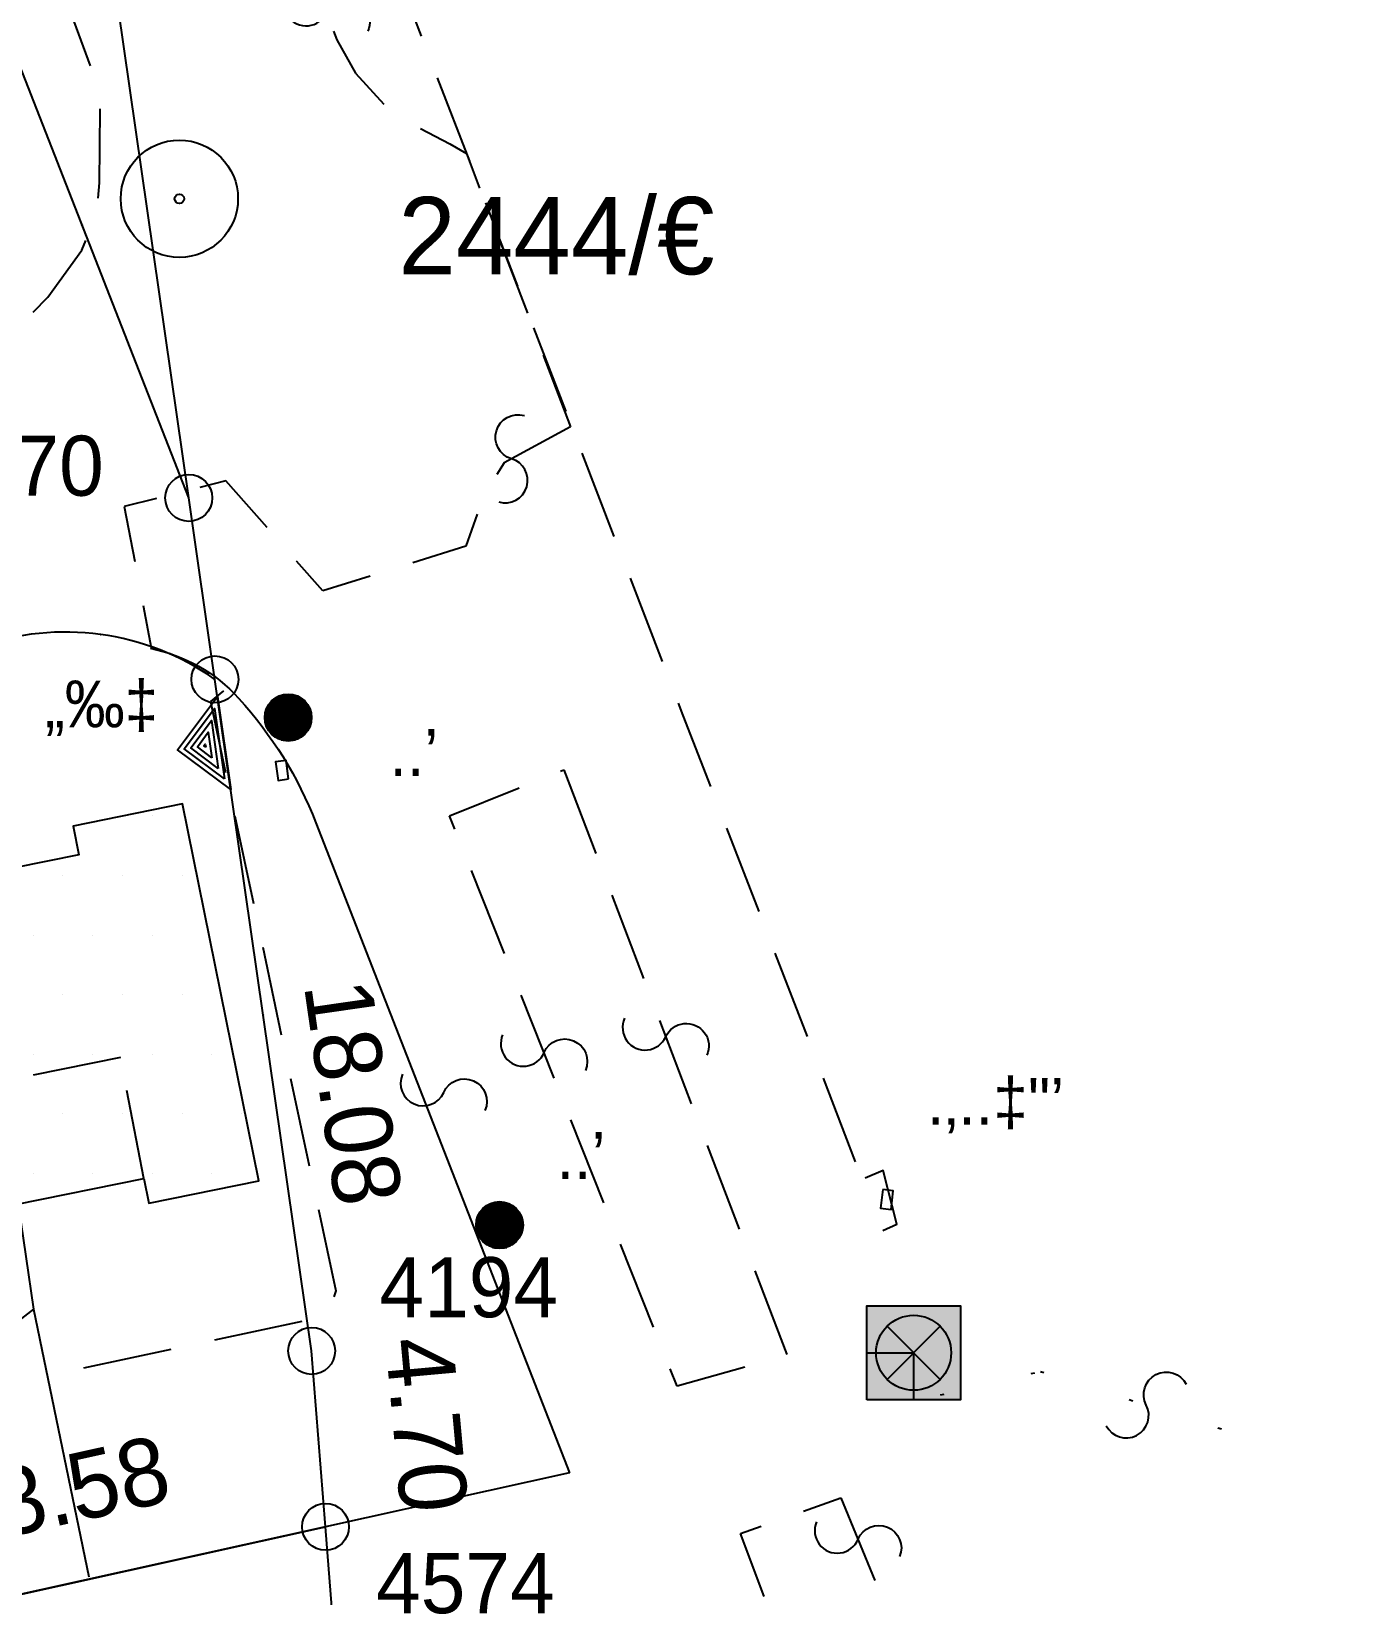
# Model space of a CAD drawing. Extents: x 160399 to 161261, y 619798 to 620526.
# Drawn here: x 160937.74 to 160972.91, y 620136.12 to 620177.8 of the extents above; entities that cross this region are included whole.
import ezdxf
from ezdxf.enums import TextEntityAlignment as Align

# ---------------------------------------------------------------- set-up
doc = ezdxf.new("R2010")
doc.units = 0
doc.header["$LTSCALE"] = 0.375
doc.header["$MEASUREMENT"] = 0
doc.linetypes.add('DOT', pattern=[6.35, 0, -6.35])
doc.linetypes.add('HIDDEN', pattern=[9.525, 6.35, -3.175])
doc.layers.get('0').update_dxf_attribs({"linetype": 'CONTINUOUS'})
for name, color, linetype in [('FNCP002', 251, 'CONTINUOUS'), ('PCLP001', 7, 'CONTINUOUS'), ('PCLP004', 7, 'CONTINUOUS'), ('PCLS001', 2, 'CONTINUOUS'), ('PCLS002', 2, 'CONTINUOUS'), ('PCLS007', 4, 'CONTINUOUS'), ('PCLS012', 4, 'CONTINUOUS'), ('PH-BLDH001', 3, 'CONTINUOUS'), ('PH-BLDP001', 3, 'CONTINUOUS'), ('PH-BLDP008', 3, 'CONTINUOUS'), ('PH-BLDP030', 3, 'HIDDEN'), ('PH-ELCS001', 3, 'CONTINUOUS'), ('PH-FNCP000', 3, 'CONTINUOUS'), ('PH-FNCP006', 3, 'CONTINUOUS'), ('PH-LGTS008', 3, 'CONTINUOUS'), ('PH-PHNS006', 3, 'CONTINUOUS'), ('PH-RODP020', 3, 'HIDDEN'), ('PH-RODP021', 3, 'HIDDEN'), ('PH-RODP023', 3, 'HIDDEN'), ('PH-RODT100', 3, 'HIDDEN'), ('PH-TREP000', 3, 'DOT'), ('RODP021', 251, 'HIDDEN'), ('SRVS002', 6, 'CONTINUOUS'), ('SRVS007', 2, 'CONTINUOUS')]:
    doc.layers.add(name, color=color, linetype=linetype)
doc.styles.add('HEBTXT', font='hebtxt')

# ---------------------------------------------------------------- blocks, each defined once
blk = doc.blocks.new('*X22')
at = {"color": 0}
for p, q in [((160942.3375, 620156.875), (160942.3375, 620156.875)), ((160938.36875, 620155.2875), (160938.36875, 620155.2875)), ((160939.95625, 620155.2875), (160939.95625, 620155.2875)), ((160941.54375, 620155.2875), (160941.54375, 620155.2875)), ((160943.13125, 620155.2875), (160943.13125, 620155.2875)), ((160928.05, 620153.7), (160928.05, 620153.7)), ((160929.6375, 620153.7), (160929.6375, 620153.7)), ((160931.225, 620153.7), (160931.225, 620153.7)), ((160932.8125, 620153.7), (160932.8125, 620153.7)), ((160934.4, 620153.7), (160934.4, 620153.7)), ((160935.9875, 620153.7), (160935.9875, 620153.7)), ((160937.575, 620153.7), (160937.575, 620153.7)), ((160939.1625, 620153.7), (160939.1625, 620153.7)), ((160940.75, 620153.7), (160940.75, 620153.7)), ((160942.3375, 620153.7), (160942.3375, 620153.7)), ((160925.66875, 620152.1125), (160925.66875, 620152.1125)), ((160927.25625, 620152.1125), (160927.25625, 620152.1125)), ((160928.84375, 620152.1125), (160928.84375, 620152.1125)), ((160930.43125, 620152.1125), (160930.43125, 620152.1125)), ((160932.01875, 620152.1125), (160932.01875, 620152.1125)), ((160933.60625, 620152.1125), (160933.60625, 620152.1125)), ((160935.19375, 620152.1125), (160935.19375, 620152.1125)), ((160936.78125, 620152.1125), (160936.78125, 620152.1125)), ((160938.36875, 620152.1125), (160938.36875, 620152.1125)), ((160939.95625, 620152.1125), (160939.95625, 620152.1125)), ((160941.54375, 620152.1125), (160941.54375, 620152.1125)), ((160943.13125, 620152.1125), (160943.13125, 620152.1125)), ((160918.525, 620150.525), (160918.525, 620150.525)), ((160920.1125, 620150.525), (160920.1125, 620150.525)), ((160921.7, 620150.525), (160921.7, 620150.525)), ((160923.2875, 620150.525), (160923.2875, 620150.525)), ((160924.875, 620150.525), (160924.875, 620150.525)), ((160926.4625, 620150.525), (160926.4625, 620150.525)), ((160928.05, 620150.525), (160928.05, 620150.525)), ((160929.6375, 620150.525), (160929.6375, 620150.525)), ((160931.225, 620150.525), (160931.225, 620150.525)), ((160932.8125, 620150.525), (160932.8125, 620150.525)), ((160934.4, 620150.525), (160934.4, 620150.525)), ((160935.9875, 620150.525), (160935.9875, 620150.525)), ((160937.575, 620150.525), (160937.575, 620150.525)), ((160939.1625, 620150.525), (160939.1625, 620150.525)), ((160940.75, 620150.525), (160940.75, 620150.525)), ((160942.3375, 620150.525), (160942.3375, 620150.525)), ((160943.925, 620150.525), (160943.925, 620150.525)), ((160914.55625, 620148.9375), (160914.55625, 620148.9375)), ((160916.14375, 620148.9375), (160916.14375, 620148.9375)), ((160917.73125, 620148.9375), (160917.73125, 620148.9375)), ((160919.31875, 620148.9375), (160919.31875, 620148.9375)), ((160920.90625, 620148.9375), (160920.90625, 620148.9375)), ((160922.49375, 620148.9375), (160922.49375, 620148.9375)), ((160924.08125, 620148.9375), (160924.08125, 620148.9375)), ((160925.66875, 620148.9375), (160925.66875, 620148.9375)), ((160927.25625, 620148.9375), (160927.25625, 620148.9375)), ((160928.84375, 620148.9375), (160928.84375, 620148.9375)), ((160930.43125, 620148.9375), (160930.43125, 620148.9375)), ((160932.01875, 620148.9375), (160932.01875, 620148.9375)), ((160933.60625, 620148.9375), (160933.60625, 620148.9375)), ((160935.19375, 620148.9375), (160935.19375, 620148.9375)), ((160936.78125, 620148.9375), (160936.78125, 620148.9375)), ((160938.36875, 620148.9375), (160938.36875, 620148.9375)), ((160939.95625, 620148.9375), (160939.95625, 620148.9375)), ((160941.54375, 620148.9375), (160941.54375, 620148.9375)), ((160943.13125, 620148.9375), (160943.13125, 620148.9375)), ((160944.71875, 620148.9375), (160944.71875, 620148.9375)), ((160902.65, 620147.35), (160902.65, 620147.35)), ((160904.2375, 620147.35), (160904.2375, 620147.35)), ((160905.825, 620147.35), (160905.825, 620147.35)), ((160907.4125, 620147.35), (160907.4125, 620147.35)), ((160909, 620147.35), (160909, 620147.35)), ((160910.5875, 620147.35), (160910.5875, 620147.35)), ((160912.175, 620147.35), (160912.175, 620147.35)), ((160913.7625, 620147.35), (160913.7625, 620147.35)), ((160915.35, 620147.35), (160915.35, 620147.35)), ((160916.9375, 620147.35), (160916.9375, 620147.35)), ((160918.525, 620147.35), (160918.525, 620147.35)), ((160920.1125, 620147.35), (160920.1125, 620147.35)), ((160921.7, 620147.35), (160921.7, 620147.35)), ((160923.2875, 620147.35), (160923.2875, 620147.35)), ((160924.875, 620147.35), (160924.875, 620147.35)), ((160926.4625, 620147.35), (160926.4625, 620147.35)), ((160928.05, 620147.35), (160928.05, 620147.35)), ((160929.6375, 620147.35), (160929.6375, 620147.35)), ((160931.225, 620147.35), (160931.225, 620147.35)), ((160932.8125, 620147.35), (160932.8125, 620147.35)), ((160934.4, 620147.35), (160934.4, 620147.35)), ((160935.9875, 620147.35), (160935.9875, 620147.35)), ((160937.575, 620147.35), (160937.575, 620147.35)), ((160939.1625, 620147.35), (160939.1625, 620147.35)), ((160940.75, 620147.35), (160940.75, 620147.35)), ((160942.3375, 620147.35), (160942.3375, 620147.35)), ((160943.925, 620147.35), (160943.925, 620147.35)), ((160900.26875, 620145.7625), (160900.26875, 620145.7625)), ((160901.85625, 620145.7625), (160901.85625, 620145.7625)), ((160903.44375, 620145.7625), (160903.44375, 620145.7625)), ((160905.03125, 620145.7625), (160905.03125, 620145.7625)), ((160906.61875, 620145.7625), (160906.61875, 620145.7625)), ((160908.20625, 620145.7625), (160908.20625, 620145.7625)), ((160909.79375, 620145.7625), (160909.79375, 620145.7625)), ((160911.38125, 620145.7625), (160911.38125, 620145.7625)), ((160912.96875, 620145.7625), (160912.96875, 620145.7625)), ((160914.55625, 620145.7625), (160914.55625, 620145.7625)), ((160916.14375, 620145.7625), (160916.14375, 620145.7625)), ((160917.73125, 620145.7625), (160917.73125, 620145.7625)), ((160919.31875, 620145.7625), (160919.31875, 620145.7625)), ((160920.90625, 620145.7625), (160920.90625, 620145.7625)), ((160922.49375, 620145.7625), (160922.49375, 620145.7625)), ((160924.08125, 620145.7625), (160924.08125, 620145.7625)), ((160925.66875, 620145.7625), (160925.66875, 620145.7625)), ((160927.25625, 620145.7625), (160927.25625, 620145.7625)), ((160928.84375, 620145.7625), (160928.84375, 620145.7625)), ((160930.43125, 620145.7625), (160930.43125, 620145.7625)), ((160932.01875, 620145.7625), (160932.01875, 620145.7625)), ((160933.60625, 620145.7625), (160933.60625, 620145.7625)), ((160935.19375, 620145.7625), (160935.19375, 620145.7625)), ((160899.475, 620144.175), (160899.475, 620144.175)), ((160901.0625, 620144.175), (160901.0625, 620144.175)), ((160902.65, 620144.175), (160902.65, 620144.175)), ((160904.2375, 620144.175), (160904.2375, 620144.175)), ((160905.825, 620144.175), (160905.825, 620144.175)), ((160907.4125, 620144.175), (160907.4125, 620144.175)), ((160909, 620144.175), (160909, 620144.175)), ((160910.5875, 620144.175), (160910.5875, 620144.175)), ((160912.175, 620144.175), (160912.175, 620144.175)), ((160913.7625, 620144.175), (160913.7625, 620144.175)), ((160915.35, 620144.175), (160915.35, 620144.175)), ((160916.9375, 620144.175), (160916.9375, 620144.175)), ((160918.525, 620144.175), (160918.525, 620144.175)), ((160920.1125, 620144.175), (160920.1125, 620144.175)), ((160921.7, 620144.175), (160921.7, 620144.175)), ((160923.2875, 620144.175), (160923.2875, 620144.175)), ((160924.875, 620144.175), (160924.875, 620144.175)), ((160926.4625, 620144.175), (160926.4625, 620144.175)), ((160929.6375, 620144.175), (160929.6375, 620144.175)), ((160900.26875, 620142.5875), (160900.26875, 620142.5875)), ((160901.85625, 620142.5875), (160901.85625, 620142.5875)), ((160903.44375, 620142.5875), (160903.44375, 620142.5875)), ((160905.03125, 620142.5875), (160905.03125, 620142.5875)), ((160906.61875, 620142.5875), (160906.61875, 620142.5875)), ((160908.20625, 620142.5875), (160908.20625, 620142.5875)), ((160909.79375, 620142.5875), (160909.79375, 620142.5875)), ((160911.38125, 620142.5875), (160911.38125, 620142.5875)), ((160912.96875, 620142.5875), (160912.96875, 620142.5875)), ((160914.55625, 620142.5875), (160914.55625, 620142.5875)), ((160916.14375, 620142.5875), (160916.14375, 620142.5875)), ((160917.73125, 620142.5875), (160917.73125, 620142.5875)), ((160919.31875, 620142.5875), (160919.31875, 620142.5875)), ((160920.90625, 620142.5875), (160920.90625, 620142.5875)), ((160922.49375, 620142.5875), (160922.49375, 620142.5875)), ((160924.08125, 620142.5875), (160924.08125, 620142.5875)), ((160925.66875, 620142.5875), (160925.66875, 620142.5875)), ((160901.0625, 620141), (160901.0625, 620141)), ((160902.65, 620141), (160902.65, 620141)), ((160904.2375, 620141), (160904.2375, 620141)), ((160905.825, 620141), (160905.825, 620141)), ((160907.4125, 620141), (160907.4125, 620141)), ((160909, 620141), (160909, 620141)), ((160910.5875, 620141), (160910.5875, 620141)), ((160912.175, 620141), (160912.175, 620141)), ((160913.7625, 620141), (160913.7625, 620141)), ((160915.35, 620141), (160915.35, 620141)), ((160916.9375, 620141), (160916.9375, 620141)), ((160918.525, 620141), (160918.525, 620141)), ((160920.1125, 620141), (160920.1125, 620141)), ((160921.7, 620141), (160921.7, 620141)), ((160900.26875, 620139.4125), (160900.26875, 620139.4125)), ((160901.85625, 620139.4125), (160901.85625, 620139.4125)), ((160903.44375, 620139.4125), (160903.44375, 620139.4125)), ((160905.03125, 620139.4125), (160905.03125, 620139.4125)), ((160906.61875, 620139.4125), (160906.61875, 620139.4125)), ((160908.20625, 620139.4125), (160908.20625, 620139.4125)), ((160909.79375, 620139.4125), (160909.79375, 620139.4125)), ((160901.0625, 620137.825), (160901.0625, 620137.825)), ((160902.65, 620137.825), (160902.65, 620137.825)), ((160904.2375, 620137.825), (160904.2375, 620137.825)), ((160905.825, 620137.825), (160905.825, 620137.825))]:
    blk.add_line(p, q, dxfattribs=at)
blk = doc.blocks.new('ELCS001')
for p, q in [((0.566, -0.566), (-0.566, 0.566)), ((-0.566, -0.566), (0.566, 0.566))]:
    blk.add_line(p, q)
for points in [[(-1, -1), (-1, 1), (1, 1), (1, -1)], [(-1, -1), (-1, 0), (0, 0), (0, -1)]]:
    blk.add_lwpolyline(points, close=True)
blk.add_circle((0, 0), 0.8)
blk.add_solid([(-1, -1), (1, -1), (-1, 1), (1, 1)])
at = {"style": 'HEBTXT', "flags": 8}
blk.add_attdef('DESC', text='', height=1.5, dxfattribs=at).set_placement((-1.473, 2.181), align=Align.CENTER)
at = {"style": 'HEBTXT'}
blk.add_attdef('POLE_NUM', (1.28, 1.92), '', height=1.5, dxfattribs=at)
at = {"style": 'HEBTXT', "flags": 1}
blk.add_attdef('NOTE', (1.5, -3.645), '', height=1.5, dxfattribs=at)
blk = doc.blocks.new('*X11')
at = {"color": 0}
for p, q in [((-0.358, 0.349), (0.358, 0.349)), ((-0.324, 0.381), (0.324, 0.381)), ((-0.282, 0.413), (0.282, 0.413)), ((-0.229, 0.445), (0.229, 0.445)), ((-0.152, 0.476), (0.152, 0.476)), ((-0.5, 0), (0.5, 0)), ((-0.499, 0.032), (0.499, 0.032)), ((-0.496, 0.064), (0.496, 0.064)), ((-0.491, 0.095), (0.491, 0.095)), ((-0.484, 0.127), (0.484, 0.127)), ((-0.474, 0.159), (0.474, 0.159)), ((-0.462, 0.191), (0.462, 0.191)), ((-0.448, 0.222), (0.448, 0.222)), ((-0.431, 0.254), (0.431, 0.254)), ((-0.41, 0.286), (0.41, 0.286)), ((-0.386, 0.318), (0.386, 0.318)), ((-0.499, -0.032), (0.499, -0.032)), ((-0.496, -0.064), (0.496, -0.064)), ((-0.491, -0.095), (0.491, -0.095)), ((-0.484, -0.127), (0.484, -0.127)), ((-0.474, -0.159), (0.474, -0.159)), ((-0.462, -0.191), (0.462, -0.191)), ((-0.448, -0.222), (0.448, -0.222)), ((-0.431, -0.254), (0.431, -0.254)), ((-0.41, -0.286), (0.41, -0.286)), ((-0.386, -0.318), (0.386, -0.318)), ((-0.358, -0.349), (0.358, -0.349)), ((-0.324, -0.381), (0.324, -0.381)), ((-0.282, -0.413), (0.282, -0.413)), ((-0.229, -0.445), (0.229, -0.445)), ((-0.152, -0.476), (0.152, -0.476))]:
    blk.add_line(p, q, dxfattribs=at)
blk = doc.blocks.new('LGTS008')
blk.add_circle((0, 0), 0.5)
blk.add_blockref('*X11', (0, 0))
at = {"style": 'HEBTXT', "flags": 8}
blk.add_attdef('DESC', text='', height=1.5, dxfattribs=at).set_placement((-3.815, -0.648), align=Align.CENTER)
at = {"style": 'HEBTXT', "flags": 9}
blk.add_attdef('ID', (0, -2.843), '', height=1.5, dxfattribs=at)
blk = doc.blocks.new('PHNS006')
at = {"layer": 'PH-PHNS006', "flags": 128}
blk.add_lwpolyline([(-0.5, -0.3125), (0.5, -0.3125), (0.5, 0.25), (-0.5, 0.25), (-0.5, -0.3125)], dxfattribs=at)
blk = doc.blocks.new('SRVS002')
for radius in [1.25, 0.1]:
    blk.add_circle((0, 0), radius)
blk = doc.blocks.new('PCLS002')
blk.add_lwpolyline([(-0.849, -0.849, 1), (0, 0, -1), (0.849, 0.849, -1)], format="xyb")
blk = doc.blocks.new('SRVS007')
blk.add_circle((0, 0), 0.5)
at = {"style": 'HEBTXT'}
blk.add_attdef('NAME', text='', height=1.8, dxfattribs=at).set_placement((-0.011, -2.996), align=Align.CENTER)
for tag, flags, p in [('KIND', 1, (0, -6.042, -0.001)), ('HEIGHT', 1, (0, -8, -0.001)), ('SOURCE-CODE', 9, (0, -9.958, -0.001)), ('MARK-CODE', 9, (0, -11.916, -0.001))]:
    blk.add_attdef(tag, text='', height=1.8, dxfattribs=dict(at, flags=flags)).set_placement(p, align=Align.CENTER)
blk = doc.blocks.new('PCLS007')
blk.add_circle((0, 0), 0.00313)
blk = doc.blocks.new('SU93_41L')
for points in [[(-1, 0), (0, 1), (1, 0)], [(-0.759, 0.1), (0, 0.859), (0.759, 0.1)], [(-0.517, 0.2), (0, 0.717), (0.517, 0.2)], [(-0.276, 0.3), (0, 0.576), (0.276, 0.3)], [(-0.034, 0.4), (0, 0.434), (0.034, 0.4)]]:
    blk.add_lwpolyline(points, close=True)

msp = doc.modelspace()

# ---------------------------------------------------------------- linework, layer by layer
at = {"layer": 'FNCP002', "flags": 128}
for points in [[(160940.92, 620161.36, -0.15995), (160943.27, 620160.03, -0.091871), (160945.33, 620156.71), (160952.09, 620139.39)], [(160952.09, 620139.39), (160905.48, 620129.08), (160890.1, 620140.13, -0.047106)]]:
    msp.add_lwpolyline(points, format="xyb", dxfattribs=at)
at = {"layer": 'PCLP001', "flags": 128}
msp.add_lwpolyline([(160853.24, 620018.34), (160876.05, 620028.14), (160890.41, 620021.01), (160892.95, 620030.7), (160901.54, 620062.02), (160911.754, 620059.131), (160935.3, 620052.47), (160947.92, 620048.9), (160948.726, 620083.496), (160972.593, 620083.902), (160972.906, 620102.566), (160971.101, 620102.426), (160970.812, 620105.699), (160966.89, 620105.676), (160966.812, 620106.621), (160960.132, 620106.652), (160960.038, 620105.91), (160948.101, 620106.105), (160945.586, 620137.951), (160945.216, 620142.638), (160942.638, 620160.532), (160941.941, 620165.367), (160937.543, 620195.905)], dxfattribs=at)
at = {"layer": 'PCLP004'}
for p, q in [((160941.941, 620165.367), (160936.25, 620179.91)), ((160932.324, 620135.018), (160945.586, 620137.951))]:
    msp.add_line(p, q, dxfattribs=at)
msp.add_arc((160938.656, 620154.871), 6.922, 54.8774, 109.6333, dxfattribs=at)
at = {"layer": 'PH-BLDP001'}
msp.add_polyline3d([(160933.896, 620145.85, 41.098), (160940.74, 620147.234, 40.952), (160940.873, 620146.576, 40.952), (160943.804, 620147.169, 40.965), (160941.773, 620157.212, 40.959), (160938.856, 620156.622, 40.952), (160939.01, 620155.86, 40.952), (160932.145, 620154.472, 40.952)], dxfattribs=at)
at = {"layer": 'PH-BLDP008'}
msp.add_polyline3d([(160937.393, 620146.557, 36.451), (160937.8, 620143.753, 36.451), (160937.003, 620143.13, 36.451), (160936.029, 620142.859, 36.451), (160935.02, 620142.981, 36.451), (160934.559, 620143.216, 36.451), (160934.016, 620145.256, 36.451)], dxfattribs=at)
at = {"layer": 'PH-BLDP030'}
msp.add_polyline3d([(160940.74, 620147.234, 40.906), (160940.124, 620150.454, 40.906), (160933.288, 620149.071, 40.906), (160933.896, 620145.85, 40.906)], dxfattribs=at)
at = {"layer": 'PH-FNCP000'}
msp.add_polyline3d([(160960.436, 620145.851, 35.18), (160960.808, 620146.014, 35.18), (160960.442, 620147.447, 35.18), (160959.964, 620147.245, 35.18)], dxfattribs=at)
at = {"layer": 'PH-FNCP006'}
msp.add_polyline3d([(160937.8, 620143.753, 35.061), (160939.278, 620136.614, 34.518)], dxfattribs=at)
at = {"layer": 'PH-RODP020', "flags": 128}
msp.add_lwpolyline([(160952.117, 620167.263), (160950.343, 620166.302), (160949.779, 620165.379), (160949.325, 620164.079), (160945.516, 620162.891), (160942.931, 620165.824), (160940.218, 620165.137), (160940.943, 620161.371)], dxfattribs=at)
at = {"layer": 'PH-RODP021', "flags": 128}
for points in [[(160964.091, 620205.901), (160950.736, 620202.966), (160949.448, 620204.849), (160945.676, 620204.008), (160943.286, 620203.088), (160941.792, 620201.625), (160940.863, 620200.515), (160940.236, 620199.19), (160939.864, 620198.181), (160939.581, 620196.853), (160939.566, 620195.781), (160939.547, 620194.359), (160945.891, 620177.571), (160946.386, 620176.687), (160947.396, 620175.58), (160948.898, 620174.8), (160949.339, 620174.545), (160952.117, 620167.263)], [(160930.06, 620170.101), (160931.028, 620167.182), (160933.738, 620167.668), (160935.632, 620168.559), (160937.123, 620169.632), (160938.184, 620170.715), (160939.088, 620171.971), (160939.479, 620172.874), (160939.566, 620173.76), (160939.574, 620174.726), (160939.586, 620176.168), (160934.547, 620189.881), (160930.978, 620198.249), (160929.483, 620199.088), (160927.361, 620199.351), (160925.688, 620199.537), (160923.734, 620199.289), (160922.223, 620198.944), (160921.878, 620198.808), (160920.13, 620196.408), (160907.715, 620193.852), (160898.078, 620191.875)]]:
    msp.add_lwpolyline(points, dxfattribs=at)
for points in [[(160951.94, 620158.12), (160957.887, 620142.523), (160954.955, 620141.698), (160948.891, 620156.899), (160951.94, 620158.12)], [(160959.32, 620138.725), (160960.45, 620135.982), (160957.708, 620134.931), (160956.645, 620137.773), (160959.32, 620138.725)]]:
    msp.add_lwpolyline(points, close=True, dxfattribs=at)
at = {"layer": 'PH-RODP023', "flags": 128}
msp.add_lwpolyline([(160942.865, 620160.223), (160942.516, 620159.941), (160945.86, 620144.239), (160945.664, 620143.691), (160945.404, 620143.514), (160938.169, 620141.973)], dxfattribs=at)
at = {"layer": 'PH-TREP000'}
msp.add_polyline3d([(160961.976, 620141.466, 33.197), (160964.636, 620142.092, 33.383), (160971.041, 620140.06, 33.414)], dxfattribs=at)
at = {"layer": 'RODP021', "flags": 128}
msp.add_lwpolyline([(160943.44, 620189.9), (160948.19, 620177.53), (160955.11, 620159.57), (160959.77, 620147.51)], dxfattribs=at)

# ---------------------------------------------------------------- block references
at = {"layer": 'PCLS001', "xscale": 1.25, "yscale": 1.25, "zscale": 1.25, "rotation": 98.19710547175605}
msp.add_blockref('SU93_41L', (160942.882, 620158.835), dxfattribs=at)
at = {"layer": 'PCLS002'}
for p, rotation in [((160945.616, 620178.299, 34.063), 290.7010256220955), ((160950.542, 620166.41, 33.263), 28.44500949689454), ((160954.651, 620151.01, 33.621), 290.8714124808949), ((160951.409, 620150.587, 33.621), 291.7481008214846), ((160948.735, 620149.527), 291.3207130664469), ((160967.456, 620141.197, 33.397), 342.4010238904563), ((160959.776, 620137.619, 33.158), 292.3895896275769)]:
    msp.add_blockref('PCLS002', p, dxfattribs=dict(at, rotation=rotation))
at = {"layer": 'PCLS007', "xscale": 1.25, "yscale": 1.25, "zscale": 1.25}
for p, rotation in [((160939.096, 620172.639), 291.3732812840538), ((160942.29, 620162.95), 278.1969473115942)]:
    msp.add_blockref('PCLS007', p, dxfattribs=dict(at, rotation=rotation))
at = {"layer": 'PCLS007'}
ref = msp.add_blockref('PCLS007', (160943.927, 620151.585), dxfattribs=dict(at, xscale=1.25, yscale=1.25, zscale=1.25, rotation=278.1971091596967))
ref.add_attrib('FRONT-LEN', '18.08', dxfattribs={"layer": '0', "height": 1.8, "rotation": 278.1971, "style": 'HEBTXT'}).set_placement((160945.436, 620149.402), align=Align.CENTER)
ref = msp.add_blockref('PCLS007', (160945.401, 620140.295), dxfattribs=dict(at, xscale=1.25, yscale=1.25, zscale=1.25, rotation=275.1988864517164))
ref.add_attrib('FRONT-LEN', '4.70', dxfattribs={"layer": '0', "height": 1.8, "rotation": 275.1989, "style": 'HEBTXT'}).set_placement((160947.388, 620140.597), align=Align.CENTER)
ref = msp.add_blockref('PCLS007', (160938.955, 620136.484, 500), dxfattribs=dict(at, xscale=1.25, yscale=1.25, zscale=1.25, rotation=12.47257654282798))
ref.add_attrib('FRONT-LEN', '13.58', dxfattribs={"layer": '0', "height": 1.8, "rotation": 12.4726, "style": 'HEBTXT'}).set_placement((160938.617, 620138.01), align=Align.CENTER)
at = {"layer": 'PCLS012', "xscale": 1.25, "yscale": 1.25, "zscale": 1.25, "rotation": 352.2551824308811}
msp.add_blockref('PCLS007', (160939.588, 620161.729), dxfattribs=at)
at = {"layer": 'PH-BLDH001'}
msp.add_blockref('*X22', (-1.37, 0.02), dxfattribs=at)
at = {"layer": 'PH-ELCS001'}
ref = msp.add_blockref('ELCS001', (160961.258, 620142.588, -10), dxfattribs=dict(at, xscale=1.25, yscale=1.25, zscale=1.25))
ref.add_attrib('DESC', '.‚..‡"’', dxfattribs={"layer": '0', "height": 1.25, "style": 'HEBTXT', "flags": 8}).set_placement((160963.44, 620148.664), align=Align.CENTER)
at = {"layer": 'PH-LGTS008'}
ref = msp.add_blockref('LGTS008', (160944.591, 620159.514, 33.465), dxfattribs=dict(at, xscale=1.25, yscale=1.25, zscale=1.25))
ref.add_attrib('DESC', '..’', dxfattribs={"layer": '0', "height": 1.25, "style": 'HEBTXT', "flags": 8}).set_placement((160947.939, 620157.958), align=Align.CENTER)
ref = msp.add_blockref('LGTS008', (160950.223, 620145.992, 33.366), dxfattribs=dict(at, xscale=1.25, yscale=1.25, zscale=1.25))
ref.add_attrib('DESC', '..’', dxfattribs={"layer": '0', "height": 1.25, "style": 'HEBTXT', "flags": 8}).set_placement((160952.395, 620147.222), align=Align.CENTER)
at = {"layer": 'PH-PHNS006', "xscale": 0.5, "yscale": 0.5, "zscale": 0.5}
for p, rotation in [((160944.414, 620158.105, 34.915), 97.87229599999999), ((160960.562, 620146.671, 35.18), 263.431142)]:
    msp.add_blockref('PHNS006', p, dxfattribs=dict(at, rotation=rotation))
at = {"layer": 'SRVS002'}
ref = msp.add_blockref('SRVS002', (160941.69, 620173.34, 1000), dxfattribs=dict(at, xscale=1.25, yscale=1.25, zscale=1.25))
ref.add_attrib('NAME', '2444/€', dxfattribs={"layer": '0', "height": 2.06, "style": 'HEBTXT'}).set_placement((160951.739, 620171.326), align=Align.CENTER)
at = {"layer": 'SRVS007'}
ref = msp.add_blockref('SRVS007', (160941.941, 620165.367, 1000), dxfattribs=dict(at, xscale=1.25, yscale=1.25, zscale=1.25))
ref.add_attrib('NAME', '4570', dxfattribs={"layer": '0', "height": 1.6, "style": 'HEBTXT'}).set_placement((160937.296, 620165.426), align=Align.CENTER)
at = {"layer": 'SRVS007', "xscale": 1.25, "yscale": 1.25, "zscale": 1.25}
msp.add_blockref('SRVS007', (160942.638, 620160.532, 1000), dxfattribs=at)
at = {"layer": 'SRVS007'}
ref = msp.add_blockref('SRVS007', (160945.216, 620142.638, 1000), dxfattribs=dict(at, xscale=1.25, yscale=1.25, zscale=1.25))
ref.add_attrib('NAME', '4194', dxfattribs={"layer": '0', "height": 1.6, "style": 'HEBTXT'}).set_placement((160949.403, 620143.535), align=Align.CENTER)
ref = msp.add_blockref('SRVS007', (160945.586, 620137.951, 1000), dxfattribs=dict(at, xscale=1.25, yscale=1.25, zscale=1.25))
ref.add_attrib('NAME', '4574', dxfattribs={"layer": '0', "height": 1.6, "style": 'HEBTXT'}).set_placement((160949.312, 620135.649), align=Align.CENTER)

# ---------------------------------------------------------------- texts
at = {"layer": 'PH-RODT100', "style": 'HEBTXT', "width": 0.955}
msp.add_text('„‰‡', height=1.25, dxfattribs=at).set_placement((160938.106, 620159.252, 33.499))

doc.saveas('drawing.dxf')
